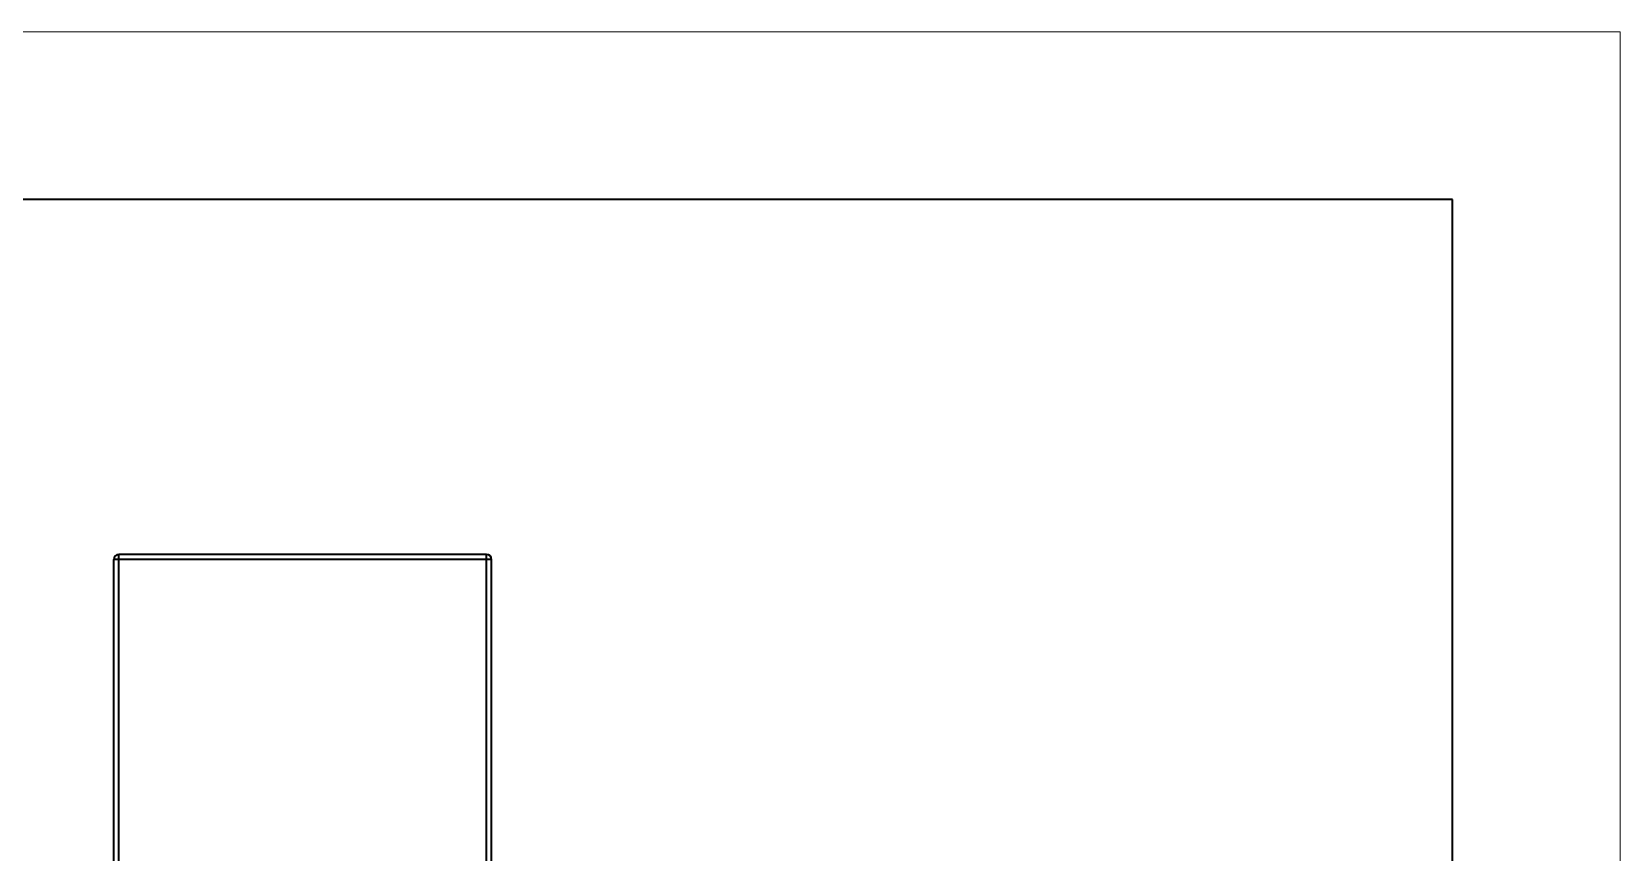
# Model space of a CAD drawing. Header units: millimetres. Extents: x -70 to 70, y -99 to 99.
# Drawn here: x 6.9 to 70, y 66.4 to 99 of the extents above; entities that cross this region are included whole.
import ezdxf

# ---------------------------------------------------------------- set-up
doc = ezdxf.new("R2010")
doc.units = ezdxf.units.MM
doc.layers.add('粗实线层', color=7, linetype='Continuous', lineweight=35)
doc.layers.add('细实线层', color=7, linetype='Continuous', lineweight=18)

# ---------------------------------------------------------------- blocks, each defined once
blk = doc.blocks.new('$CAXA_FRAME_13B17AC1$')
at = {"layer": '粗实线层'}
for p, q in [((95, 138.5), (-95, 138.5)), ((95, -138.5), (95, 138.5))]:
    blk.add_line(p, q, dxfattribs=at)
at = {"layer": '细实线层'}
for p, q in [((105, 148.5), (-105, 148.5)), ((105, -148.5), (105, 148.5))]:
    blk.add_line(p, q, dxfattribs=at)

msp = doc.modelspace()

# ---------------------------------------------------------------- linework, layer by layer
at = {"layer": '粗实线层', "color": 7, "lineweight": 35, "ltscale": 0.3575}
for p, q in [((10.381, 78.029), (10.381, 78.229)), ((24.981, 78.229), (10.381, 78.229)), ((24.981, 78.029), (24.981, 78.229)), ((10.181, 63.729), (10.181, 78.029)), ((10.381, 78.029), (10.181, 78.029)), ((10.381, 61.229), (10.381, 78.029)), ((24.981, 78.029), (10.381, 78.029)), ((24.981, 61.229), (24.981, 78.029)), ((25.181, 78.029), (24.981, 78.029)), ((25.181, 63.729), (25.181, 78.029))]:
    msp.add_line(p, q, dxfattribs=at)
for centre, start, end in [((10.381, 78.029), 90.00001, 180), ((24.981, 78.029), 360, 90)]:
    msp.add_arc(centre, 0.2, start, end, dxfattribs=at)

# ---------------------------------------------------------------- block references
at = {"layer": '粗实线层', "xscale": 0.6666666666666666, "yscale": 0.6666666666666666, "zscale": 0.6666666666666666}
msp.add_blockref('$CAXA_FRAME_13B17AC1$', (0, 0), dxfattribs=at)

doc.saveas('drawing.dxf')
